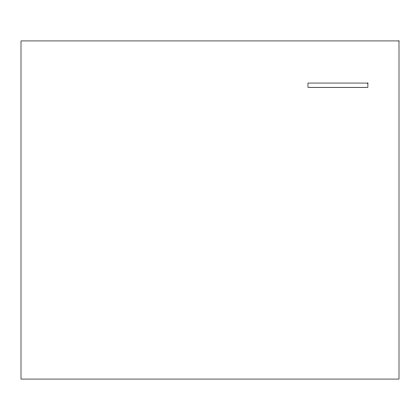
<?xml version="1.0" encoding="UTF-8"?>
<svg xmlns="http://www.w3.org/2000/svg" width="420" height="420" viewBox="0 0 420 420"><rect width="100%" height="100%" fill="white"/><g stroke="black" fill="none" stroke-linecap="round" stroke-linejoin="round"><path stroke-width="0.63" d="M399 40.929L21 40.929L21 379.071L399 379.071L399 40.929M367.909 83.06L307.965 83.06L307.965 87.271L367.909 87.271L367.909 83.06"/></g></svg>
